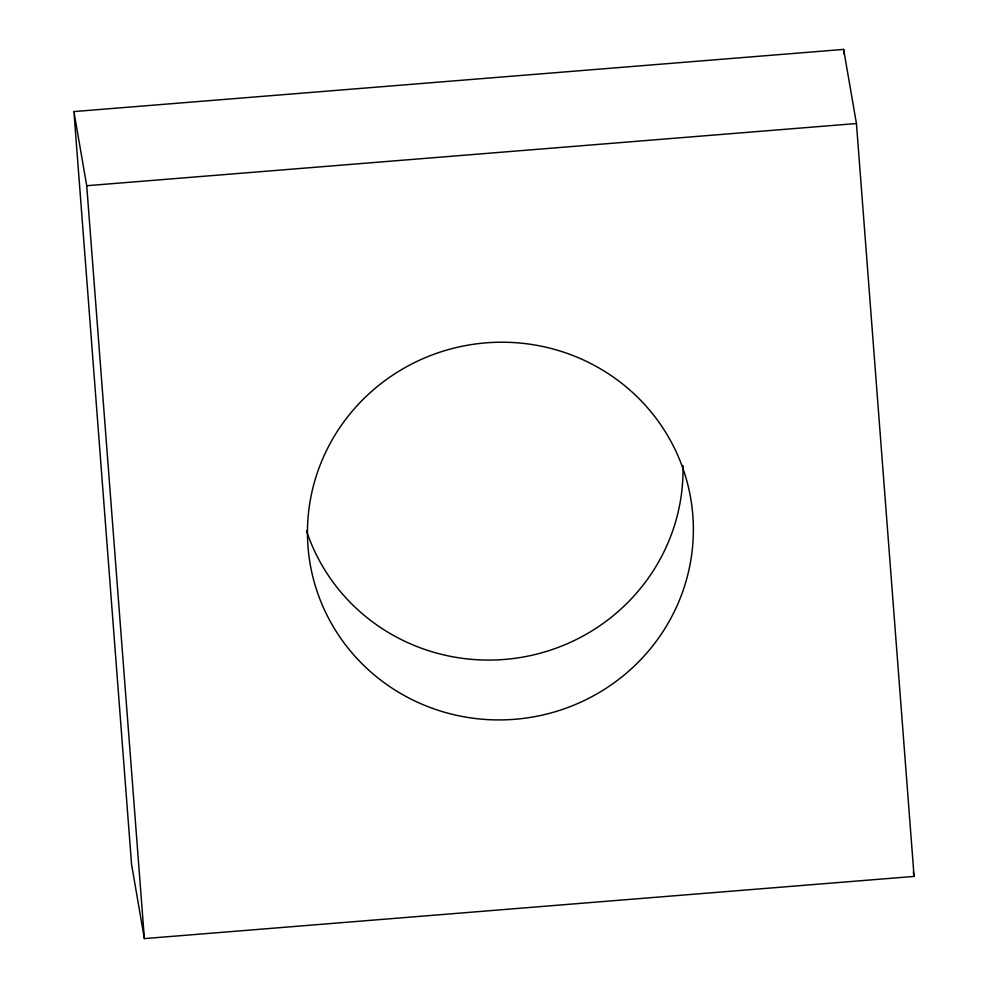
<?xml version="1.0" encoding="UTF-8"?>
<svg xmlns="http://www.w3.org/2000/svg" width="988" height="988" viewBox="0 0 988 988"><rect width="100%" height="100%" fill="white"/><g stroke="black" fill="none" stroke-linecap="round" stroke-linejoin="round"><path stroke-width="1.48" d="M73.915 111.582L843.629 49.4L856.435 123.537L914.085 876.418L144.372 938.6L131.565 864.463L73.915 111.582L86.722 185.719L144.372 938.6M86.722 185.719L856.435 123.537M913.295 871.873L914.085 876.418M843.629 49.4L843.987 54.007M682.992 465.57A193.092 188.733 -9.8 0 1 522.319 657.181A193.092 188.733 -9.8 0 1 306.515 530.865M432.633 708.396A193.092 188.733 -9.8 0 0 690.76 498.668A193.092 188.733 -9.8 0 0 377.824 386.135A193.092 188.733 -9.8 0 0 432.633 708.396"/></g></svg>
